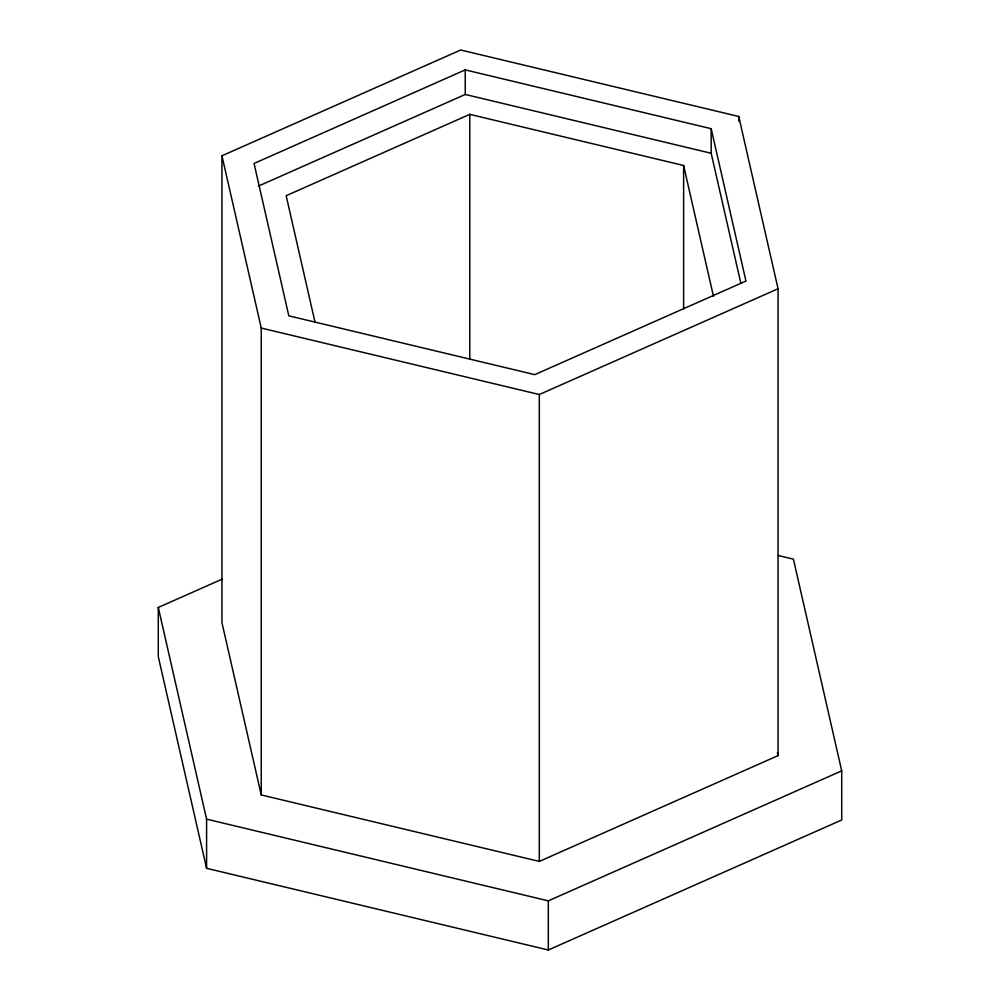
<?xml version="1.0" encoding="UTF-8"?>
<svg xmlns="http://www.w3.org/2000/svg" width="1000" height="1000" viewBox="0 0 1000 1000"><rect width="100%" height="100%" fill="white"/><g stroke="black" fill="none" stroke-linecap="round" stroke-linejoin="round"><path stroke-width="1.5" d="M221.95 155.787L460.688 50L738.75 116.475L778.05 288.75L778.05 755.625L539.312 861.413L261.25 794.938L221.95 622.663L221.95 155.787L261.25 328.05L261.25 794.938M465.238 69.887L254.05 163.463L288.825 315.837L534.763 374.637L745.95 281.062L711.175 128.7L465.238 69.887L465.238 94.462L258.337 186.137M713.487 296.438L683.612 165.487L469.775 114.35L286.163 195.712L315 322.1M261.25 328.05L539.312 394.525L778.05 288.75M778.225 555.513L793.413 559.138L841.712 770.85L841.712 819.987L548.312 950L206.588 868.3L158.287 656.587L158.287 607.45L222.375 579.05M158.287 607.45L206.588 819.15L548.312 900.85L841.712 770.85M465.238 94.462L711.175 153.262L740.788 283.012M777.362 752.6L778.05 755.625M738.75 116.475L738.75 121.163M711.175 128.7L711.175 153.262M683.612 165.487L683.612 308.788M548.312 900.85L548.312 950M539.312 394.525L539.312 861.413M469.775 114.35L469.775 358.913M206.588 819.15L206.588 868.3"/></g></svg>
